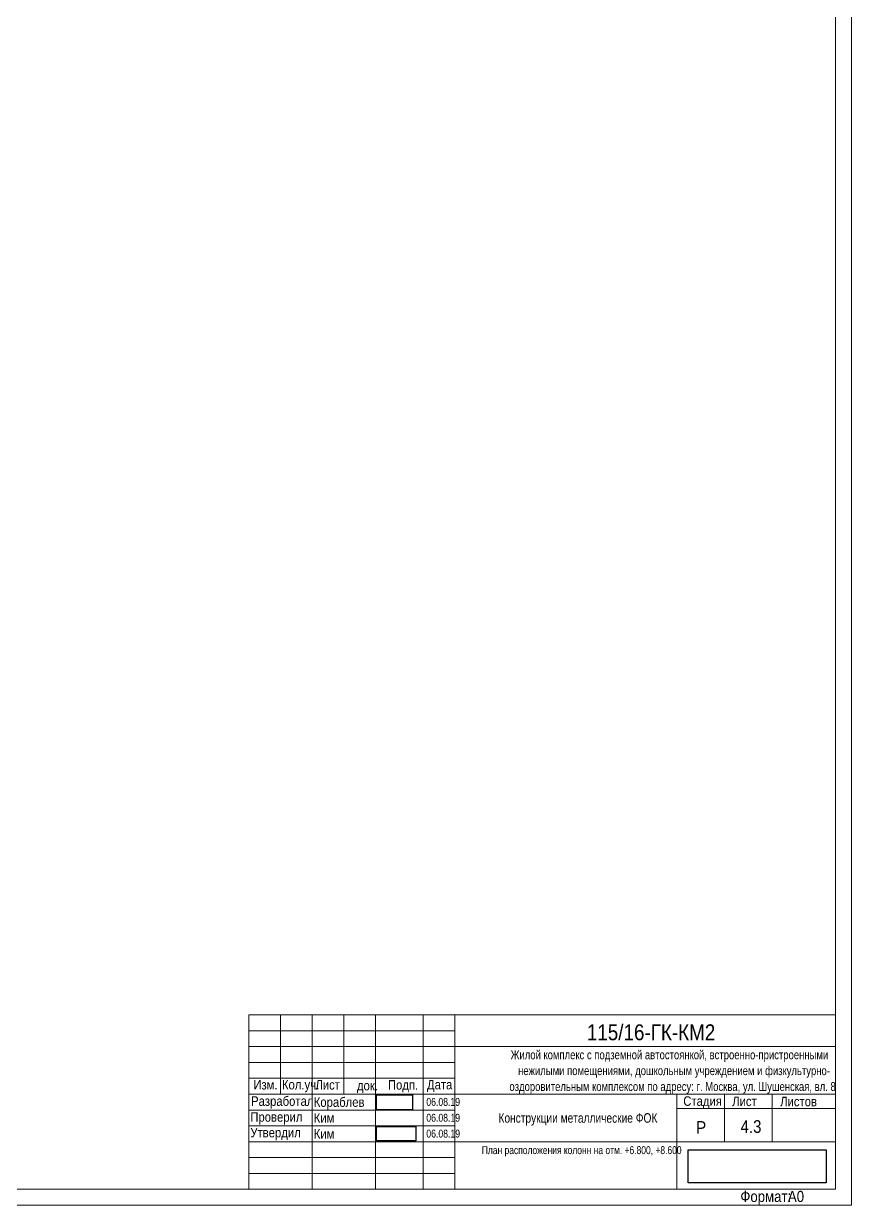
# Model space of a CAD drawing. Header units: millimetres. Extents: x -74 to 1115, y -586 to 256.
# Drawn here: x 854 to 1114.9, y -585.5 to -213 of the extents above; entities that cross this region are included whole.
import ezdxf

# ---------------------------------------------------------------- set-up
doc = ezdxf.new("R2010")
doc.units = ezdxf.units.MM
doc.linetypes.add('XKITLINE00', pattern=[0])
doc.layers.add('DrawingSheet', color=5, linetype='Continuous', lineweight=0)
doc.layers.add('OtherObjectType', color=1, linetype='Continuous', lineweight=0)
doc.styles.add('GOST type A', font='ARIAL.TTF')
picture_1 = doc.add_image_def('image1.bmp', size_in_pixel=(866, 364))
picture_2 = doc.add_image_def('image2.bmp', size_in_pixel=(613, 222))
picture_3 = doc.add_image_def('image3.jpg', size_in_pixel=(784, 174))

msp = doc.modelspace()

# ---------------------------------------------------------------- linework, layer by layer
at = {"layer": 'DrawingSheet', "linetype": 'XKITLINE00', "lineweight": 0}
for p, q in [((1114.95, -585.45), (1114.95, 255.55)), ((1109.95, -580.45), (1109.95, 250.55)), ((-54.05, -580.45), (1109.95, -580.45)), ((-74.05, -585.45), (1114.95, -585.45))]:
    msp.add_line(p, q, dxfattribs=at)
at = {"layer": 'OtherObjectType', "linetype": 'XKITLINE00', "lineweight": 0}
for p, q in [((1109.95, -525.45), (924.95, -525.45)), ((924.95, -580.45), (924.95, -525.45)), ((924.95, -525.45), (1109.95, -525.45)), ((934.95, -525.45), (934.95, -550.45)), ((944.95, -525.45), (944.95, -580.45)), ((954.95, -525.45), (954.95, -550.45)), ((964.95, -525.45), (964.95, -580.45)), ((979.95, -525.45), (979.95, -580.45)), ((989.95, -525.45), (989.95, -580.45)), ((1109.95, -525.45), (1109.95, -580.45)), ((924.95, -530.45), (989.95, -530.45)), ((924.95, -535.45), (989.95, -535.45)), ((989.95, -535.45), (1109.95, -535.45)), ((924.95, -540.45), (989.95, -540.45)), ((924.95, -545.45), (989.95, -545.45)), ((924.95, -550.45), (1109.95, -550.45)), ((1059.95, -550.45), (1059.95, -580.45)), ((1074.95, -550.45), (1074.95, -565.45)), ((1089.95, -550.45), (1089.95, -565.45)), ((1059.95, -554.95), (1109.95, -554.95)), ((924.95, -555.45), (989.95, -555.45)), ((924.95, -560.45), (989.95, -560.45)), ((924.95, -565.45), (989.95, -565.45)), ((989.95, -565.45), (1109.95, -565.45)), ((924.95, -570.45), (989.95, -570.45)), ((924.95, -575.45), (989.95, -575.45)), ((1109.95, -580.45), (924.95, -580.45))]:
    msp.add_line(p, q, dxfattribs=at)

# ---------------------------------------------------------------- texts
at = {"layer": 'OtherObjectType', "style": 'GOST type A'}
for s, height, width, p in [('115/16-ГК-КМ2', 5, 0.85, (1031.55, -533.45)), ('Жилой комплекс с подземной автостоянкой, встроенно-пристроенными', 2.8, 0.765, (1007.54, -539.45)), ('нежилыми помещениями, дошкольным учреждением и физкультурно-', 2.8, 0.765, (1009.88, -544.45)), ('Изм.', 3, 0.85, (926.41, -548.98)), ('Кол.уч.', 3, 0.85, (935.42, -548.95)), ('Лист', 3, 0.85, (945.96, -549.01)), ('док.', 3, 0.85, (959.07, -549.26)), ('Подп.', 3, 0.85, (968.84, -549.03)), ('Дата', 3, 0.85, (981.15, -548.94)), ('оздоровительным комплексом по адресу: г. Москва, ул. Шушенская, вл. 8', 2.8, 0.765, (1007.14, -549.45)), ('Разработал', 3, 0.85, (925.69, -554.14)), ('Кораблев', 3, 0.85, (945.45, -554.45)), ('Стадия', 3, 0.85, (1061.95, -554.13)), ('Лист', 3, 0.85, (1077.37, -554.21)), ('Листов', 3, 0.85, (1092.49, -554.27)), ('06.08.19', 2.5, 0.782, (980.95, -554.14)), ('Проверил', 3, 0.85, (925.45, -559.14)), ('Ким', 3, 0.85, (945.45, -559.45)), ('06.08.19', 2.5, 0.782, (980.95, -559.14)), ('Конструкции металлические ФОК', 3, 0.765, (1003.7, -559.45)), ('4.3', 4, 0.85, (1080.01, -562.66)), ('Утвердил', 3, 0.85, (925.46, -564.07)), ('Ким', 3, 0.85, (945.45, -564.45)), ('06.08.19', 2.5, 0.782, (980.95, -564.14)), ('Р', 4, 0.85, (1066, -562.95)), ('План расположения колонн на отм. +6.800, +8.600', 2.5, 0.765, (998.42, -569.35)), ('Формат:', 3.5, 0.85, (1079.95, -584.45)), ('A0', 3.5, 0.85, (1094.95, -584.45))]:
    msp.add_text(s, height=height, dxfattribs=dict(at, width=width)).set_placement(p)

# ---------------------------------------------------------------- pictures from other files: only their frames are drawn
image = msp.add_image(picture_1, insert=(965.19, -555.39), size_in_units=(11.35, 4.77))
image = msp.add_image(picture_2, insert=(965.21, -565.13), size_in_units=(12.43, 4.5))
image = msp.add_image(picture_3, insert=(1063.45, -578.45), size_in_units=(43.5, 10.5))

doc.saveas('drawing.dxf')
